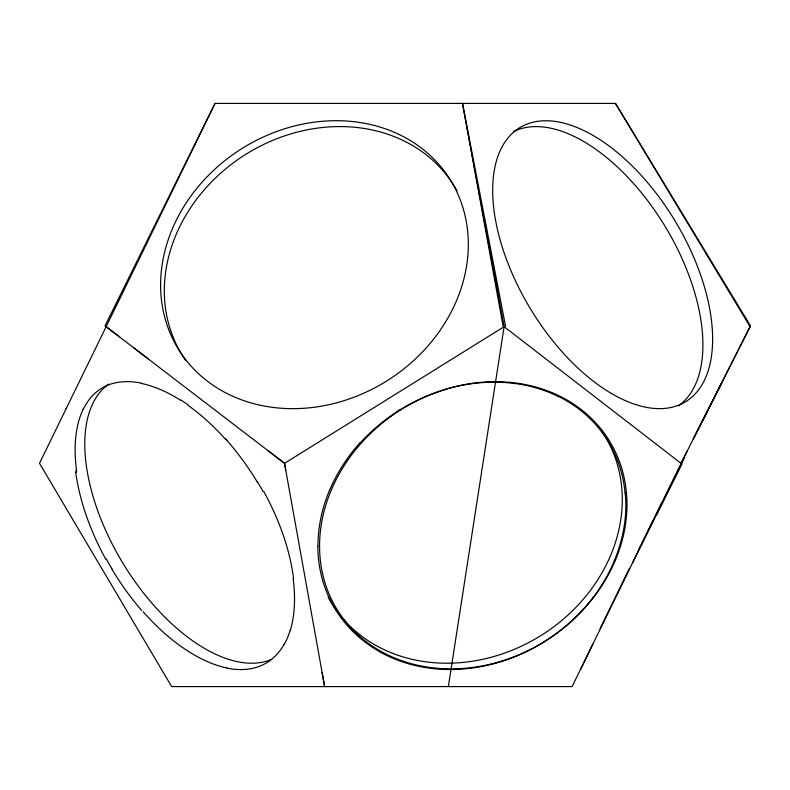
<?xml version="1.0" encoding="UTF-8"?>
<svg xmlns="http://www.w3.org/2000/svg" width="790" height="790" viewBox="0 0 790 790"><rect width="100%" height="100%" fill="white"/><g stroke="black" fill="none" stroke-linecap="round" stroke-linejoin="round"><path stroke-width="1.19" d="M448.365 686.589L504.109 326.685L462.515 103.411L505.472 325.845L284.538 463.315L285.792 470.307M329.657 490.136L329.845 489.691A160.172 137.292 -31.3 0 1 350.513 454.29M82.417 410.188L82.881 409.23M66.163 408.657L66.439 408.075M206.309 121.324L206.585 120.742M462.515 103.411L503.023 325.845L681 463.315L750.5 325.845L615.469 103.411L215.038 103.411L39.5 463.315L171.677 686.589L572.108 686.589L687.478 450.498M580.472 669.495L592.836 644.166M632.504 562.885L640.769 545.979M659.897 506.973L660.786 505.175M215.038 103.411L105.04 325.845L284.538 463.315L324.631 686.589L322.123 672.616M706.754 412.716L715.928 394.546M750.065 326.675L693.956 437.67M702.952 420.29L707.139 411.965M721.408 383.743L722.198 382.202M718.979 388.532L721.458 383.644M718.544 389.381L719.028 388.433M284.044 644.699L285.931 641.164A160.182 84.698 59.4 0 0 290.216 630.173M398.15 410.741L399.434 409.941M544.675 641.5L545.86 640.749A160.172 137.025 -32.3 0 0 583.899 608.498A160.172 136.947 -32.3 0 0 593.399 597.013M432.693 668.528L428.782 668.034A160.172 136.947 -32.3 0 1 380.997 652.54M141.133 383.081L140.897 383.031A160.153 83.868 57.8 0 0 111.607 383.822A160.153 83.898 57.9 0 0 106.897 385.54A160.163 83.72 58.7 0 0 83.148 409.536M227.046 667.985L223.432 667.175A160.163 84.787 59.2 0 1 186.825 650.358L181.325 646.674M380.938 652.51L377.432 650.516M181.009 400.066L181.641 400.471M134.093 348.094L148.076 358.798M120.12 337.389L106.156 326.675M267.83 450.507L284.528 463.315M225.851 438.924L227.204 440.445M615.469 103.411L750.075 326.685M76.284 472.39L76.047 470.652M625.216 492.98L625.631 498.717M141.242 383.426A160.182 84.056 57.9 0 1 181.029 400.55M181.651 400.56A160.192 84.757 58.3 0 1 188.099 404.905M188.079 405.389A160.182 85.044 58.5 0 1 225.614 439.408M227.095 440.652A160.143 86.268 58.8 0 1 257.106 481.732M257.323 481.604A160.133 86.653 58.8 0 1 263.139 491.666M263.732 491.41A160.163 86.495 58.8 0 1 293.613 578.863M293.159 578.645A160.182 85.192 59.1 0 1 294.502 596.845A160.182 84.915 59.2 0 1 290.305 630.272M283.946 644.591A160.182 84.728 59.3 0 1 227.095 668.152M180.663 646.21A160.163 84.984 59.3 0 1 143.118 611.677M141.746 610.542A160.172 84.836 59.3 0 1 111.963 569.235M112.141 569.126A160.172 84.115 59.2 0 1 106.186 558.718M105.613 558.955A160.172 83.849 59.2 0 1 75.682 472.084M76.61 470.949A160.172 82.93 59.3 0 1 82.624 410.425M271.434 659.403A160.172 83.691 58.9 0 1 121.226 560.377A160.172 83.691 58.9 0 1 108.665 384.138M515.347 383.614A160.172 135.86 -31.4 0 0 502.361 382.39L501.907 382.39A160.163 135.771 -31.3 0 0 457.933 386.132A160.153 135.88 -31.4 0 0 446.083 389.144M515.366 383.535A160.182 136.068 -31.7 0 1 557.691 396.185M399.552 410.129A160.163 136.038 -31.4 0 1 446.123 389.322M360.378 442.726A160.172 136.7 -31.5 0 1 398.259 410.919M317.975 546.344A160.172 137.174 -31.5 0 1 329.519 490.274M350.365 454.339A160.172 137.174 -31.5 0 1 360.062 442.647M377.511 650.427A160.172 137.045 -31.7 0 1 317.817 546.364M544.814 641.46A160.172 136.947 -32.3 0 1 432.861 668.577M614.166 561.285A160.172 136.818 -32.4 0 1 593.458 597.043M614.097 561.265A160.163 136.581 -32.6 0 0 617.563 552.299L619.607 545.989A160.153 136.482 -32.7 0 0 625.69 498.707M557.74 396.106A160.172 136.315 -33.1 0 1 625.048 493.009M600.677 429.622A160.172 137.095 -31.6 0 1 539.837 636.246A160.172 137.095 -31.6 0 1 328.117 597.131M656.668 514.981A160.163 0.909 -63.7 0 1 682.076 463.799M638.784 549.534A160.153 1.402 -63.9 0 1 661.408 503.418M600.084 628.741A160.163 0.76 -63.9 0 1 629.482 568.306M641.401 545.238A160.172 0.918 -63.9 0 1 658.238 510.883M660.322 506.311A160.172 1.59 -63.9 0 1 684.466 457.459M693.304 438.865A160.172 1.412 -63.8 0 1 710.378 404.944M706.635 412.755A160.172 0.849 -63.7 0 1 709.706 406.672M720.747 384.681A160.163 0.543 -63.5 0 1 716.135 394.2M513.441 131.614A160.172 84.619 58.9 0 1 665.506 227.046A160.172 84.619 58.9 0 1 678.501 405.833M185.561 360.329A160.172 136.917 -32.4 0 1 245.897 154.267A160.172 136.917 -32.4 0 1 456.985 190.745M497.532 229.801A160.172 84.619 58.9 0 0 683.153 403.107A160.172 84.619 58.9 0 0 627.221 161.19A160.172 84.619 58.9 0 0 497.532 229.801M301.247 408.44A160.172 136.917 -32.4 0 0 453.845 185.927A160.172 136.917 -32.4 0 0 188.316 199.732A160.172 136.917 -32.4 0 0 301.247 408.44M458.664 668.696A160.172 136.354 -32.4 0 0 613.109 447.387A160.172 136.354 -32.4 0 0 348.054 459.81A160.172 136.354 -32.4 0 0 458.664 668.696"/></g></svg>
